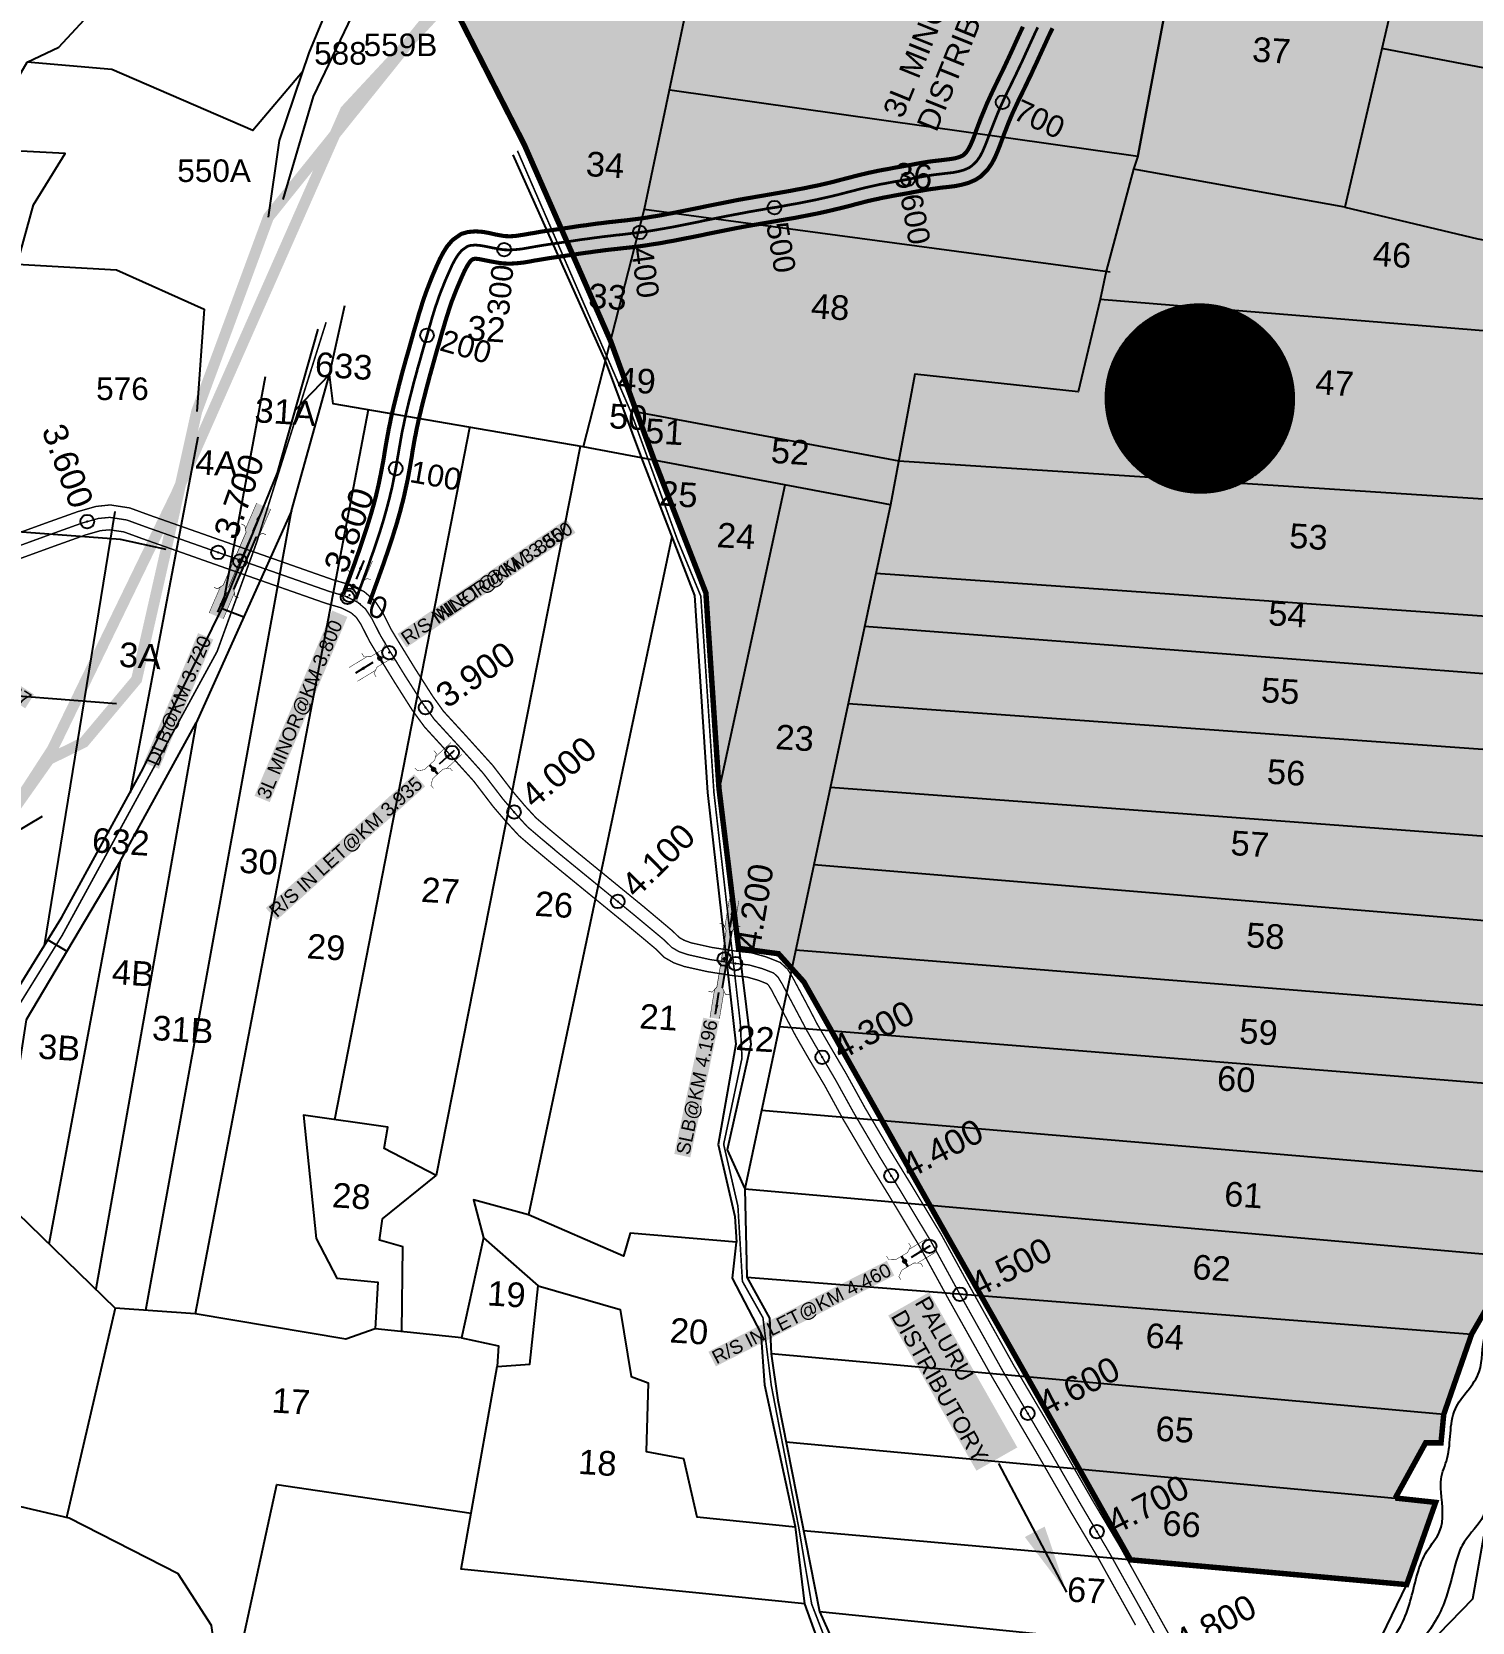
# Model space of a CAD drawing. Header units: inches. Extents: x 198958 to 218693, y 1596361 to 1611769.
# Drawn here: x 202319 to 203371, y 1603920 to 1605083 of the extents above; entities that cross this region are included whole.
import ezdxf
from ezdxf.enums import TextEntityAlignment as Align

# ---------------------------------------------------------------- set-up
doc = ezdxf.new("R2010")
doc.units = ezdxf.units.IN
doc.header["$LTSCALE"] = 15
doc.header["$MEASUREMENT"] = 0
doc.header["$PDMODE"] = 32
doc.header["$PDSIZE"] = 10
doc.linetypes.add('ACAD_ISO02W100', pattern=[15, 12, -3])
doc.linetypes.add('HIDDEN2', pattern=[0.1875, 0.125, -0.0625])
for name, color, linetype in [('CANAL1', 7, 'Continuous'), ('CHANAGE', 1, 'Continuous'), ('CSMark', 72, 'Continuous'), ('PLOT NO', 7, 'Continuous'), ('PLOTS', 7, 'Continuous'), ('PLOTS NO', 7, 'Continuous'), ('RE REMARKS', 7, 'Continuous'), ('ROADS', 1, 'Continuous'), ('STREAMS', 4, 'Continuous'), ('STRUCTURE', 5, 'Continuous'), ('text2', 7, 'Continuous'), ('VILLAGE BOUNDAY', 5, 'Continuous'), ('WUA-11', 3, 'Continuous')]:
    doc.layers.add(name, color=color, linetype=linetype)
doc.styles.get("Standard").update_dxf_attribs({"font": 'arial.ttf'})
doc.dimstyles.get("Standard").update_dxf_attribs({"dimtxt": 0.18, "dimasz": 0.18, "dimexe": 0.18, "dimexo": 0.0625, "dimgap": 0.09, "dimtad": 0, "dimtih": 1, "dimtoh": 1, "dimdec": 4, "dimzin": 0, "dimdsep": 46, "dimtxsty": 'Standard', "dimcen": 0.09, "dimadec": 0, "dimazin": 0, "dimtfac": 1, "dimtdec": 4, "dimtofl": 0, "dimtmove": 0, "dimatfit": 3, "dimfxl": 1, "dimtolj": 1, "dimtzin": 0, "dimarcsym": 0})

# ---------------------------------------------------------------- blocks, each defined once
blk = doc.blocks.new('OT')
at = {"layer": 'STRUCTURE', "color": 190}
for points, const_width in [([(769751.4, 1706595.8), (769729.4, 1706595.8)], 0.5), ([(769775.2, 1706601.8), (769775.2, 1706597.8), (769769.2, 1706593.8), (769761.8, 1706593.8), (769754.4, 1706593.8), (769748.4, 1706597.8), (769748.4, 1706601.8)], 0.5), ([(769761.8, 1706593.8), (769761.8, 1706581)], 2.5), ([(769751.4, 1706579), (769729.4, 1706579)], 0.5), ([(769748.4, 1706573), (769748.4, 1706577), (769754.4, 1706581), (769761.8, 1706581), (769761.8, 1706581), (769761.8, 1706581), (769769.2, 1706581), (769775.2, 1706577), (769775.2, 1706573)], 0.5)]:
    blk.add_lwpolyline(points, dxfattribs=dict(at, const_width=const_width))
at = {"layer": 'STRUCTURE', "color": 0}
blk.add_circle((769761.8, 1706587.4), 1.87, dxfattribs=at)
blk.add_leader([(769732.6, 1706587.4), (769753.8, 1706587.4)], dimstyle='Standard', override={"dimasz": 10, "dimgap": 0.09, "dimtad": 0}, dxfattribs=at)
blk = doc.blocks.new('DLB')
at = {"layer": 'STRUCTURE'}
h = blk.add_hatch(dxfattribs=at)
h.set_pattern_fill('DOTS', color=6, scale=20, angle=320.37224793, style=0)
h.paths.add_polyline_path([(769699.5, 1706950), (769699.5, 1706934), (769729.1, 1706934), (769732.1, 1706936), (769792.1, 1706936), (769795.1, 1706934), (769824.7, 1706934), (769824.7, 1706950), (769795.1, 1706950), (769792.1, 1706948), (769732.1, 1706948), (769729.1, 1706950)])
at = {"layer": 'STRUCTURE', "color": 6, "const_width": 0.628}
for points in [[(769726.1, 1706956), (769726.1, 1706952), (769732.1, 1706948), (769792.1, 1706948), (769798.1, 1706952), (769798.1, 1706956)], [(769732.1, 1706942), (769792.1, 1706942)], [(769726.1, 1706928), (769726.1, 1706932), (769732.1, 1706936), (769792.1, 1706936), (769798.1, 1706932), (769798.1, 1706928)]]:
    blk.add_lwpolyline(points, dxfattribs=at)
at = {"layer": 'STRUCTURE', "color": 6, "linetype": 'ACAD_ISO02W100', "ltscale": 0.5, "const_width": 0.5}
for points in [[(769699.5, 1706950), (769729.1, 1706950)], [(769795.1, 1706950), (769824.7, 1706950)], [(769699.5, 1706934), (769729.1, 1706934)], [(769795.1, 1706934), (769824.7, 1706934)]]:
    blk.add_lwpolyline(points, dxfattribs=at)
at = {"layer": 'STRUCTURE', "color": 6}
blk.add_lwpolyline([(769732.1, 1706936), (769792.1, 1706936)], dxfattribs=at)
blk.add_lwpolyline([(769732.1, 1706936), (769792.1, 1706936)], dxfattribs=at)
at = {"layer": 'STRUCTURE', "color": 0}
blk.add_circle((769762.1, 1706942), 1.8, dxfattribs=at)
for points in [[(769703.8, 1706942), (769726.7, 1706942)], [(769818.6, 1706942), (769795.7, 1706942)]]:
    blk.add_leader(points, dimstyle='Standard', override={"dimasz": 10, "dimgap": 0.09, "dimtad": 0}, dxfattribs=at)
blk = doc.blocks.new('SLB')
at = {"layer": 'STRUCTURE'}
h = blk.add_hatch(dxfattribs=at)
h.set_pattern_fill('DOTS', color=6, scale=20, angle=320.3722, style=0)
h.set_pattern_definition([(320.372247934, (-159.4327, -72.9564), (1.2786241598, 0.5641323054), [0, -1.25])])
h.paths.add_polyline_path([(769699.5, 1706871.1), (769699.5, 1706861.1), (769729.1, 1706861.1), (769732.1, 1706863.1), (769792.1, 1706863.1), (769795.1, 1706861.1), (769824.7, 1706861.1), (769824.7, 1706871.1), (769795.1, 1706871.1), (769792.1, 1706869.1), (769732.1, 1706869.1), (769729.1, 1706871.1)])
at = {"layer": 'STRUCTURE', "color": 6, "linetype": 'ACAD_ISO02W100', "ltscale": 0.5, "const_width": 0.5}
for points in [[(769699.5, 1706871.1), (769729.1, 1706871.1)], [(769795.1, 1706871.1), (769824.7, 1706871.1)], [(769699.5, 1706861.1), (769729.1, 1706861.1)], [(769795.1, 1706861.1), (769824.7, 1706861.1)]]:
    blk.add_lwpolyline(points, dxfattribs=at)
at = {"layer": 'STRUCTURE', "color": 6, "const_width": 0.628}
for points in [[(769726.1, 1706877.1), (769726.1, 1706873.1), (769732.1, 1706869.1), (769792.1, 1706869.1), (769798.1, 1706873.1), (769798.1, 1706877.1)], [(769726.1, 1706855.1), (769726.1, 1706859.1), (769732.1, 1706863.1), (769792.1, 1706863.1), (769798.1, 1706859.1), (769798.1, 1706855.1)]]:
    blk.add_lwpolyline(points, dxfattribs=at)
at = {"layer": 'STRUCTURE', "color": 6}
blk.add_lwpolyline([(769732.1, 1706863.1), (769792.1, 1706863.1)], dxfattribs=at)
blk.add_lwpolyline([(769732.1, 1706863.1), (769792.1, 1706863.1)], dxfattribs=at)
at = {"layer": 'STRUCTURE', "color": 0}
blk.add_circle((769762.1, 1706866.1), 1.24, dxfattribs=at)
for points in [[(769703.8, 1706866), (769726.7, 1706866)], [(769818.6, 1706865.8), (769795.7, 1706865.8)]]:
    blk.add_leader(points, dimstyle='Standard', override={"dimasz": 10, "dimgap": 0.09, "dimtad": 0}, dxfattribs=at)

msp = doc.modelspace()

# ---------------------------------------------------------------- hatches: boundary and pattern name
at = {"layer": 'PLOTS NO', "true_color": 0xc7c8ca}
h = msp.add_hatch(color=9, dxfattribs=at)
h.dxf.hatch_style = 1
h.paths.add_polyline_path([(203315.3, 1604011), (203344.8, 1604007.8), (203323.6, 1603947.7), (203121.8, 1603965.8), (203082.3, 1604035.9), (202980.9, 1604214.8), (202883.1, 1604388.3), (202864.6, 1604408.9), (202835.4, 1604412.8), (202821.1, 1604529.5), (202811.5, 1604672.7), (202773.8, 1604769.6), (202760.8, 1604805.1), (202741.8, 1604857), (202678.8, 1605000.4), (202622.8, 1605110.1), (202586.2, 1605165.3), (202635.9, 1605274.9), (202661.8, 1605313.8), (202725.8, 1605439.6), (202835.8, 1605669.1), (202882.3, 1605766.4), (202884.4, 1605770.6), (202950.8, 1605914.8), (202992.1, 1606005.6), (203028.9, 1606009.3), (203057.8, 1606057.8), (203124.1, 1606039.6), (203131.4, 1606028.1), (203192.4, 1606087.7), (203197.5, 1606190.5), (203254, 1606286.5), (203326.7, 1606182), (203331.4, 1606208.6), (203357.5, 1606246.5), (203457.2, 1606384.3), (203546.7, 1606517.5), (203644.7, 1606659.7), (203649.3, 1606666), (203692.5, 1606725.1), (203832.5, 1606733.9), (203952, 1606729.4), (204081, 1606699.8), (204203.2, 1606669.5), (204249.7, 1606658), (204291.1, 1606651.5), (204380.2, 1606637.7), (204489.6, 1606619.9), (204521.7, 1606614.7), (204532.6, 1606612.9), (204579.4, 1606605.3), (204543.8, 1606506.3), (204513.9, 1606415), (204478.1, 1606291.7), (204483, 1606290.9), (204449, 1606208.1), (204438.5, 1606206.4), (204417.8, 1606155.3), (204306.2, 1605998), (204251.4, 1605952.9), (204243.3, 1605950), (204205.6, 1605943.5), (204130.6, 1605786.4), (204070.2, 1605758.8), (203971.5, 1605706.5), (203934.9, 1605640.8), (203931.3, 1605621.2), (203915, 1605560.5), (203881, 1605475.5), (203842, 1605441.8), (203777.3, 1605450.2), (203732.6, 1605426.2), (203676.5, 1605366.9), (203508.3, 1605428), (203513.8, 1605414.3), (203494.7, 1605302.5), (203495.9, 1605220), (203504.7, 1605143), (203482.8, 1605036.4), (203451.1, 1604916.8), (203478.7, 1604854.4), (203484.4, 1604734.7), (203491.3, 1604700.2), (203489.4, 1604647.8), (203488.1, 1604605.4), (203487.7, 1604590.1), (203495.9, 1604568.8), (203494.2, 1604549.9), (203490.9, 1604514), (203485.7, 1604487), (203474.9, 1604427.9), (203458.9, 1604364.8), (203438.9, 1604309.7), (203417.7, 1604246.3), (203403.8, 1604187.4), (203371.1, 1604130.8), (203350.7, 1604072.1), (203348.7, 1604051.3), (203337.5, 1604051.4)])
at = {"layer": 'text2'}
h = msp.add_hatch(dxfattribs=at)
h.set_pattern_fill('ANSI31', color=5)
h.set_pattern_definition([(45, (12309.1832, -7863.67679), (-0.088388347648, 0.088388347648), [])])
edge = h.paths.add_edge_path()
edge.add_arc((203172.6, 1604814.9), 69.1, 0, 360)
h.paths.add_polyline_path([(203094, 1604783.9), (203251.3, 1604783.9), (203251.3, 1604846), (203094, 1604846)], flags=9)

# ---------------------------------------------------------------- linework, layer by layer
at = {"layer": 'CANAL1', "color": 200, "linetype": 'ByBlock', "ltscale": 40, "const_width": 3}
for points in [[(202546.5, 1604671.5), (202547.9, 1604675.3), (202549.3, 1604679.2), (202550.7, 1604683), (202552.1, 1604686.9), (202553.5, 1604690.7), (202555, 1604694.8), (202556.2, 1604698.4), (202557.6, 1604702.2), (202558.9, 1604706.1), (202560.2, 1604709.9), (202561.5, 1604713.7), (202562.8, 1604717.6), (202564, 1604721.4), (202565.2, 1604725.2), (202566.4, 1604729.1), (202567.5, 1604732.9), (202568.6, 1604736.7), (202569.9, 1604741.6), (202570.6, 1604744.4), (202571.5, 1604748.3), (202572.4, 1604752.2), (202573.2, 1604756.1), (202574, 1604760), (202575, 1604765.3), (202575.5, 1604767.8), (202576.2, 1604771.8), (202576.8, 1604775.9), (202577.5, 1604779.9), (202578.2, 1604784), (202579.3, 1604789.9), (202579.7, 1604792.3), (202580.6, 1604796.4), (202581.4, 1604800.5), (202582.3, 1604804.6), (202583.3, 1604808.7), (202584.3, 1604812.8), (202584.8, 1604814.9), (202586.3, 1604820.8), (202587.3, 1604824.9), (202588.4, 1604828.9), (202589.4, 1604832.9), (202590.5, 1604836.9), (202591.2, 1604839.3), (202592.7, 1604844.8), (202593.9, 1604848.8), (202595, 1604852.7), (202596.1, 1604856.7), (202597.2, 1604860.6), (202598, 1604863.5), (202599.5, 1604868.6), (202600.7, 1604872.6), (202601.8, 1604876.6), (202603.1, 1604880.6), (202604.3, 1604884.6), (202605.4, 1604887.9), (202607, 1604892.5), (202608.5, 1604896.4), (202610, 1604900.3), (202611.6, 1604904.3), (202613.3, 1604908.3), (202614.9, 1604912), (202617.1, 1604916.8), (202619.5, 1604921.4), (202622.4, 1604926), (202626.3, 1604930.6), (202632.7, 1604935.1), (202637.5, 1604936.5), (202643.2, 1604937), (202648.6, 1604936.6), (202653.5, 1604935.7), (202657.8, 1604934.7), (202663.4, 1604933.7), (202665.1, 1604933.5), (202668.5, 1604933.4), (202671.9, 1604933.6), (202675.4, 1604934.1), (202679.2, 1604934.7), (202683.1, 1604935.4), (202685.2, 1604935.7), (202691.3, 1604936.8), (202695.4, 1604937.4), (202699.6, 1604938), (202703.7, 1604938.6), (202707.7, 1604939.2), (202710.2, 1604939.5), (202715.8, 1604940.4), (202719.9, 1604941), (202724, 1604941.5), (202728.1, 1604942.1), (202732.2, 1604942.7), (202735.1, 1604943), (202740.5, 1604943.7), (202744.6, 1604944.1), (202748.7, 1604944.6), (202752.8, 1604945), (202756.8, 1604945.5), (202759.9, 1604945.9), (202764.7, 1604946.5), (202768.6, 1604947.1), (202772.6, 1604947.8), (202776.5, 1604948.4), (202780.5, 1604949.1), (202784, 1604949.8), (202788.5, 1604950.6), (202792.4, 1604951.4), (202796.4, 1604952.2), (202800.4, 1604953), (202804.4, 1604953.8), (202808.3, 1604954.6), (202812.5, 1604955.5), (202816.5, 1604956.3), (202820.5, 1604957.1), (202824.6, 1604957.9), (202828.7, 1604958.7), (202833, 1604959.6), (202836.8, 1604960.3), (202840.9, 1604961), (202845, 1604961.7), (202849, 1604962.4), (202853.1, 1604963.1), (202857.8, 1604963.9), (202861.2, 1604964.5), (202865.2, 1604965.2), (202869.2, 1604965.9), (202873.2, 1604966.6), (202877.2, 1604967.4), (202882.2, 1604968.3), (202885.1, 1604968.9), (202889, 1604969.7), (202893, 1604970.5), (202896.9, 1604971.4), (202900.8, 1604972.3), (202906.1, 1604973.6), (202908.6, 1604974.3), (202912.5, 1604975.3), (202916.5, 1604976.3), (202920.5, 1604977.4), (202924.6, 1604978.4), (202930.5, 1604979.8), (202932.9, 1604980.3), (202937, 1604981.2), (202941.2, 1604982), (202945.3, 1604982.7), (202949.3, 1604983.5), (202953.4, 1604984.2), (202955.5, 1604984.6), (202961.3, 1604985.6), (202965.3, 1604986.4), (202969.4, 1604987.1), (202973.6, 1604987.8), (202977.9, 1604988.4), (202980.8, 1604988.7), (202986.6, 1604989.4), (202990.5, 1604989.9), (202994, 1604990.5), (202996.8, 1604991.4), (202999, 1604992.3), (202999.7, 1604992.8), (203001.9, 1604995), (203003.3, 1604997.1), (203004.8, 1604999.9), (203006.3, 1605003.3), (203007.8, 1605007.1), (203008.6, 1605009.6), (203010.7, 1605015.1), (203012.2, 1605019.1), (203013.8, 1605023), (203015.4, 1605026.8), (203017, 1605030.7), (203018.2, 1605033.3), (203020.5, 1605038.3), (203022.3, 1605042.1), (203024.1, 1605045.8), (203025.9, 1605049.6), (203027.7, 1605053.2), (203029.1, 1605056.1), (203031.2, 1605060.6), (203032.9, 1605064.2), (203034.6, 1605067.9), (203036.3, 1605071.6), (203038, 1605075.4), (203039.5, 1605078.7), (203041.4, 1605082.8), (203043.2, 1605086.6)], [(202565.3, 1604664.6), (202566.7, 1604668.5), (202568.1, 1604672.3), (202569.5, 1604676.2), (202570.9, 1604680), (202572.3, 1604683.9), (202573.8, 1604688.1), (202575.1, 1604691.7), (202576.5, 1604695.6), (202577.8, 1604699.5), (202579.2, 1604703.5), (202580.5, 1604707.4), (202581.8, 1604711.4), (202583.1, 1604715.4), (202584.3, 1604719.4), (202585.6, 1604723.4), (202586.7, 1604727.4), (202587.9, 1604731.5), (202589.2, 1604736.6), (202590, 1604739.6), (202591, 1604743.7), (202591.9, 1604747.9), (202592.8, 1604752), (202593.7, 1604756.1), (202594.7, 1604761.7), (202595.2, 1604764.4), (202595.9, 1604768.5), (202596.6, 1604772.6), (202597.2, 1604776.6), (202597.9, 1604780.6), (202598.9, 1604786.3), (202599.4, 1604788.4), (202600.1, 1604792.4), (202601, 1604796.3), (202601.8, 1604800.2), (202602.8, 1604804.1), (202603.7, 1604808), (202604.2, 1604810.1), (202605.7, 1604815.9), (202606.7, 1604819.8), (202607.7, 1604823.7), (202608.8, 1604827.7), (202609.8, 1604831.6), (202610.5, 1604834), (202612, 1604839.4), (202613.1, 1604843.3), (202614.2, 1604847.3), (202615.3, 1604851.2), (202616.5, 1604855.1), (202617.3, 1604858), (202618.7, 1604863.1), (202619.9, 1604867), (202621, 1604870.9), (202622.2, 1604874.7), (202623.4, 1604878.5), (202624.3, 1604881.4), (202625.8, 1604885.8), (202627.2, 1604889.3), (202628.6, 1604892.9), (202630.1, 1604896.6), (202631.7, 1604900.3), (202633.2, 1604903.8), (202635.1, 1604908), (202636.9, 1604911.4), (202638.6, 1604914.1), (202639.9, 1604915.7), (202641.5, 1604916.8), (202643.2, 1604917), (202645.9, 1604916.7), (202649.5, 1604916), (202653.9, 1604915.1), (202660.6, 1604913.9), (202663.9, 1604913.5), (202668.8, 1604913.4), (202673.6, 1604913.7), (202678.2, 1604914.2), (202682.5, 1604914.9), (202686.6, 1604915.7), (202688.6, 1604916), (202694.5, 1604917), (202698.4, 1604917.6), (202702.5, 1604918.2), (202706.5, 1604918.8), (202710.6, 1604919.4), (202713, 1604919.7), (202718.7, 1604920.6), (202722.8, 1604921.2), (202726.8, 1604921.7), (202730.8, 1604922.3), (202734.8, 1604922.8), (202737.6, 1604923.2), (202742.8, 1604923.8), (202746.8, 1604924.2), (202750.9, 1604924.7), (202755, 1604925.1), (202759.2, 1604925.6), (202762.5, 1604926), (202767.5, 1604926.7), (202771.7, 1604927.4), (202775.8, 1604928), (202780, 1604928.7), (202784.1, 1604929.5), (202787.7, 1604930.1), (202792.3, 1604931), (202796.3, 1604931.8), (202800.4, 1604932.6), (202804.4, 1604933.4), (202808.5, 1604934.2), (202812.4, 1604935.1), (202816.5, 1604935.9), (202820.5, 1604936.7), (202824.5, 1604937.5), (202828.5, 1604938.3), (202832.5, 1604939.1), (202836.7, 1604939.9), (202840.4, 1604940.6), (202844.4, 1604941.3), (202848.4, 1604942), (202852.4, 1604942.7), (202856.5, 1604943.4), (202861.2, 1604944.2), (202864.6, 1604944.8), (202868.6, 1604945.5), (202872.7, 1604946.2), (202876.8, 1604946.9), (202880.9, 1604947.7), (202886, 1604948.7), (202889.1, 1604949.3), (202893.2, 1604950.1), (202897.3, 1604951), (202901.3, 1604951.9), (202905.4, 1604952.9), (202910.9, 1604954.2), (202913.6, 1604954.9), (202917.6, 1604955.9), (202921.5, 1604957), (202925.5, 1604958), (202929.3, 1604959), (202935, 1604960.3), (202937, 1604960.7), (202941, 1604961.6), (202944.9, 1604962.3), (202948.9, 1604963.1), (202952.9, 1604963.8), (202956.9, 1604964.5), (202959.1, 1604964.9), (202964.9, 1604966), (202968.8, 1604966.7), (202972.7, 1604967.4), (202976.6, 1604968), (202980.6, 1604968.5), (202983.1, 1604968.9), (202989, 1604969.5), (202993.7, 1604970.1), (202998.6, 1604971.1), (203003.6, 1604972.5), (203008.6, 1604974.7), (203012.3, 1604977.1), (203017.3, 1604982.1), (203020.5, 1604986.7), (203022.9, 1604991.3), (203024.8, 1604995.8), (203026.5, 1605000.1), (203027.4, 1605002.6), (203029.4, 1605008), (203030.9, 1605011.8), (203032.3, 1605015.5), (203033.8, 1605019.1), (203035.3, 1605022.7), (203036.4, 1605025.1), (203038.6, 1605029.8), (203040.3, 1605033.5), (203042.1, 1605037.1), (203043.9, 1605040.8), (203045.7, 1605044.5), (203047.1, 1605047.5), (203049.3, 1605052), (203051, 1605055.8), (203052.8, 1605059.6), (203054.5, 1605063.3), (203056.2, 1605067), (203057.7, 1605070.3), (203059.6, 1605074.4), (203061.3, 1605078.2), (203063, 1605081.8), (203064.8, 1605085.5)]]:
    msp.add_lwpolyline(points, dxfattribs=at)
at = {"layer": 'CANAL1', "color": 1, "linetype": 'HIDDEN2', "ltscale": 15, "const_width": 2}
msp.add_lwpolyline([(202555.9, 1604668.1), (202557.3, 1604671.9), (202558.7, 1604675.8), (202560.1, 1604679.6), (202561.5, 1604683.5), (202562.9, 1604687.3), (202564.4, 1604691.4), (202565.7, 1604695), (202567, 1604698.9), (202568.4, 1604702.8), (202569.7, 1604706.7), (202571, 1604710.6), (202572.3, 1604714.5), (202573.6, 1604718.4), (202574.8, 1604722.3), (202576, 1604726.2), (202577.1, 1604730.2), (202578.2, 1604734.1), (202579.5, 1604739.1), (202580.3, 1604742), (202581.2, 1604746), (202582.2, 1604750), (202583, 1604754), (202583.8, 1604758.1), (202584.9, 1604763.5), (202585.3, 1604766.1), (202586, 1604770.2), (202586.7, 1604774.2), (202587.4, 1604778.3), (202588.1, 1604782.3), (202589.1, 1604788.1), (202589.5, 1604790.4), (202590.4, 1604794.4), (202591.2, 1604798.4), (202592.1, 1604802.4), (202593, 1604806.4), (202594, 1604810.4), (202594.5, 1604812.5), (202596, 1604818.4), (202597, 1604822.3), (202598, 1604826.3), (202599.1, 1604830.3), (202600.2, 1604834.2), (202600.8, 1604836.7), (202602.4, 1604842.1), (202603.5, 1604846.1), (202604.6, 1604850), (202605.7, 1604853.9), (202606.9, 1604857.9), (202607.7, 1604860.7), (202609.1, 1604865.8), (202610.3, 1604869.8), (202611.4, 1604873.8), (202612.6, 1604877.7), (202613.8, 1604881.6), (202614.9, 1604884.7), (202616.4, 1604889.1), (202617.8, 1604892.9), (202619.3, 1604896.6), (202620.8, 1604900.4), (202622.5, 1604904.3), (202624.1, 1604907.9), (202626.1, 1604912.4), (202628.2, 1604916.4), (202630.5, 1604920), (202633.1, 1604923.1), (202637.2, 1604926), (202639.4, 1604926.7), (202643.2, 1604927), (202647.2, 1604926.6), (202651.5, 1604925.8), (202655.8, 1604924.9), (202662, 1604923.8), (202664.5, 1604923.5), (202668.7, 1604923.4), (202672.8, 1604923.7), (202676.8, 1604924.1), (202680.8, 1604924.8), (202684.8, 1604925.5), (202686.9, 1604925.9), (202692.9, 1604926.9), (202696.9, 1604927.5), (202701, 1604928.1), (202705.1, 1604928.7), (202709.1, 1604929.3), (202711.6, 1604929.6), (202717.3, 1604930.5), (202721.3, 1604931.1), (202725.4, 1604931.6), (202729.5, 1604932.2), (202733.5, 1604932.7), (202736.4, 1604933.1), (202741.7, 1604933.7), (202745.7, 1604934.2), (202749.8, 1604934.6), (202753.9, 1604935.1), (202758, 1604935.6), (202761.2, 1604936), (202766.1, 1604936.6), (202770.2, 1604937.2), (202774.2, 1604937.9), (202778.3, 1604938.6), (202782.3, 1604939.3), (202785.8, 1604939.9), (202790.4, 1604940.8), (202794.4, 1604941.6), (202798.4, 1604942.4), (202802.4, 1604943.2), (202806.4, 1604944), (202810.4, 1604944.9), (202814.5, 1604945.7), (202818.5, 1604946.5), (202822.5, 1604947.3), (202826.5, 1604948.1), (202830.6, 1604948.9), (202834.9, 1604949.7), (202838.6, 1604950.4), (202842.7, 1604951.2), (202846.7, 1604951.9), (202850.7, 1604952.6), (202854.8, 1604953.3), (202859.5, 1604954.1), (202862.9, 1604954.6), (202866.9, 1604955.3), (202871, 1604956.1), (202875, 1604956.8), (202879, 1604957.5), (202884.1, 1604958.5), (202887.1, 1604959.1), (202891.1, 1604959.9), (202895.1, 1604960.8), (202899.1, 1604961.7), (202903.1, 1604962.6), (202908.5, 1604963.9), (202911.1, 1604964.6), (202915, 1604965.6), (202919, 1604966.6), (202923, 1604967.7), (202927, 1604968.7), (202932.7, 1604970), (202935, 1604970.5), (202939, 1604971.4), (202943, 1604972.1), (202947.1, 1604972.9), (202951.1, 1604973.6), (202955.1, 1604974.3), (202957.3, 1604974.7), (202963.1, 1604975.8), (202967.1, 1604976.5), (202971.1, 1604977.2), (202975.1, 1604977.9), (202979.3, 1604978.5), (202981.9, 1604978.8), (202987.8, 1604979.5), (202992.1, 1604980), (202996.3, 1604980.8), (203000.2, 1604981.9), (203003.8, 1604983.5), (203006, 1604985), (203009.6, 1604988.6), (203011.9, 1604991.9), (203013.8, 1604995.6), (203015.5, 1604999.6), (203017.1, 1605003.6), (203018, 1605006.1), (203020.1, 1605011.6), (203021.6, 1605015.4), (203023.1, 1605019.2), (203024.6, 1605023), (203026.2, 1605026.7), (203027.3, 1605029.2), (203029.5, 1605034.1), (203031.3, 1605037.8), (203033.1, 1605041.5), (203034.9, 1605045.2), (203036.7, 1605048.9), (203038.1, 1605051.8), (203040.2, 1605056.3), (203042, 1605060), (203043.7, 1605063.7), (203045.4, 1605067.5), (203047.1, 1605071.2), (203048.6, 1605074.5), (203050.5, 1605078.6), (203052.2, 1605082.4), (203054, 1605086.1)], dxfattribs=at)
at = {"layer": 'CANAL1', "color": 200, "const_width": 1}
for points in [[(202289.1, 1604709.2), (202332.9, 1604725.1), (202352.5, 1604732.1), (202365.8, 1604735.9), (202376.2, 1604737), (202390.5, 1604734.8), (202405.8, 1604729.2), (202485.6, 1604701.1), (202539, 1604682.3), (202551.5, 1604678.6), (202561.9, 1604673.5), (202569.5, 1604667), (202575.2, 1604658.5), (202581.4, 1604646.2), (202584.9, 1604640.3), (202599.2, 1604617), (202611.9, 1604597.1), (202619.8, 1604586.1), (202637.2, 1604567.1), (202655.8, 1604546.5), (202670.2, 1604527.7), (202679.4, 1604516.9), (202687.4, 1604508.2), (202696.5, 1604500.4), (202706.7, 1604491.9)], [(202289.1, 1604709.2), (202332.9, 1604725.1), (202352.5, 1604732.1), (202365.8, 1604735.9), (202376.2, 1604737), (202390.5, 1604734.8), (202405.8, 1604729.2), (202485.6, 1604701.1), (202539, 1604682.3), (202551.5, 1604678.6), (202561.9, 1604673.5), (202569.5, 1604667), (202575.2, 1604658.5), (202581.4, 1604646.2), (202584.9, 1604640.3), (202599.2, 1604617), (202611.9, 1604597.1), (202619.8, 1604586.1), (202637.2, 1604567.1), (202655.8, 1604546.5), (202670.2, 1604527.7), (202679.4, 1604516.9), (202687.4, 1604508.2), (202696.5, 1604500.4), (202709.7, 1604489.4), (202765.8, 1604443.5), (202787.2, 1604425.5), (202792.1, 1604420.7), (202795.7, 1604418.7), (202800.6, 1604416.9), (202815.9, 1604413.5), (202834.1, 1604410.7), (202844.8, 1604409.6), (202855.5, 1604406.6), (202865.9, 1604402.5), (202871.3, 1604397.5), (202875, 1604391.4), (202885.1, 1604372.4), (202893, 1604357.2), (202902, 1604341.7), (202914.1, 1604321.1), (202927.7, 1604296.4), (202946.1, 1604265.2), (202961.5, 1604240.1), (202983.6, 1604203.4), (203004.1, 1604166), (203036.3, 1604108.3), (203070.1, 1604051), (203093.7, 1604009.9), (203113.9, 1603975.9), (203141.2, 1603926.9), (203174.2, 1603867.6)], [(202295.5, 1604692.4), (202339, 1604708.2), (202358, 1604715), (202369.1, 1604718.2), (202375.7, 1604718.8), (202386.1, 1604717.3), (202399.8, 1604712.3), (202479.6, 1604684.1), (202533.4, 1604665.2), (202544.9, 1604661.8), (202552, 1604658.3), (202556, 1604654.9), (202559.6, 1604649.4), (202565.6, 1604637.5), (202569.5, 1604631), (202584, 1604607.4), (202597, 1604586.9), (202605.9, 1604574.7), (202623.9, 1604555), (202641.9, 1604535), (202656.2, 1604516.3), (202665.9, 1604505), (202674.9, 1604495.2), (202684.9, 1604486.6), (202694.7, 1604478.4)], [(202295.5, 1604692.4), (202339, 1604708.2), (202358, 1604715), (202369.1, 1604718.2), (202375.7, 1604718.8), (202386.1, 1604717.3), (202399.8, 1604712.3), (202479.6, 1604684.1), (202533.4, 1604665.2), (202544.9, 1604661.8), (202552, 1604658.3), (202556, 1604654.9), (202559.6, 1604649.4), (202565.6, 1604637.5), (202569.5, 1604631), (202584, 1604607.4), (202597, 1604586.9), (202605.9, 1604574.7), (202623.9, 1604555), (202641.9, 1604535), (202656.2, 1604516.3), (202665.9, 1604505), (202674.9, 1604495.2), (202684.9, 1604486.6), (202698.2, 1604475.5), (202754.3, 1604429.6), (202775.1, 1604412.2), (202781.1, 1604406.2), (202788.2, 1604402.2), (202795.6, 1604399.6), (202812.6, 1604395.8), (202831.9, 1604392.8), (202841.4, 1604391.9), (202849.8, 1604389.5), (202856.1, 1604387), (202857.2, 1604386), (202859.4, 1604382.5), (202869.1, 1604364), (202877.3, 1604348.5), (202886.4, 1604332.7), (202898.5, 1604312.2), (202912, 1604287.5), (202930.7, 1604255.9), (202946.1, 1604230.8), (202968, 1604194.4), (202988.3, 1604157.3), (203020.7, 1604099.4), (203054.5, 1604041.9), (203078.2, 1604000.8), (203098.3, 1603966.9), (203125.5, 1603918.1)]]:
    msp.add_lwpolyline(points, dxfattribs=at)
at = {"layer": 'CANAL1', "color": 1, "linetype": 'HIDDEN2', "ltscale": 4, "const_width": 1}
for points in [[(202292.3, 1604700.8), (202336, 1604716.7), (202355.2, 1604723.6), (202367.5, 1604727.1), (202375.9, 1604727.9), (202388.3, 1604726), (202402.8, 1604720.7), (202482.6, 1604692.6), (202536.2, 1604673.8), (202548.2, 1604670.2), (202557, 1604665.9), (202562.7, 1604661), (202567.4, 1604654), (202573.5, 1604641.9), (202577.2, 1604635.6), (202591.6, 1604612.2), (202604.5, 1604592), (202612.9, 1604580.4), (202630.6, 1604561.1), (202648.8, 1604540.8), (202663.2, 1604522), (202672.6, 1604511), (202681.1, 1604501.7), (202690.7, 1604493.5), (202700.7, 1604485.2)], [(202292.3, 1604700.8), (202336, 1604716.7), (202355.2, 1604723.6), (202367.5, 1604727.1), (202375.9, 1604727.9), (202388.3, 1604726), (202402.8, 1604720.7), (202482.6, 1604692.6), (202536.2, 1604673.8), (202548.2, 1604670.2), (202557, 1604665.9), (202562.7, 1604661), (202567.4, 1604654), (202573.5, 1604641.9), (202577.2, 1604635.6), (202591.6, 1604612.2), (202604.5, 1604592), (202612.9, 1604580.4), (202630.6, 1604561.1), (202648.8, 1604540.8), (202663.2, 1604522), (202672.6, 1604511), (202681.1, 1604501.7), (202690.7, 1604493.5), (202703.9, 1604482.4), (202760, 1604436.5), (202781.1, 1604418.9), (202786.6, 1604413.5), (202791.9, 1604410.4), (202798.1, 1604408.3), (202814.2, 1604404.7), (202833, 1604401.8), (202843.1, 1604400.7), (202852.7, 1604398), (202861, 1604394.8), (202864.3, 1604391.7), (202867.2, 1604386.9), (202877.1, 1604368.2), (202885.2, 1604352.9), (202894.2, 1604337.2), (202906.3, 1604316.6), (202919.9, 1604292), (202938.4, 1604260.6), (202953.8, 1604235.4), (202975.8, 1604198.9), (202996.2, 1604161.6), (203028.5, 1604103.8), (203062.3, 1604046.4), (203086, 1604005.4), (203106.1, 1603971.4), (203133.4, 1603922.5), (203166.4, 1603863.1)]]:
    msp.add_lwpolyline(points, dxfattribs=at)
at = {"layer": 'CHANAGE'}
for p in [(203028.3, 1605031.4), (202959.3, 1604975.1), (202861.6, 1604954.4), (202763.2, 1604936.2), (202664.1, 1604923.6), (202607.7, 1604860.9), (202584.9, 1604763.6)]:
    msp.add_point(p, dxfattribs=at)
at = {"layer": 'PLOTS'}
for points in [[(202278.6, 1604997.3), (202315.4, 1605060.6), (202338.6, 1605071.7), (202366.7, 1605101.9), (202376, 1605119), (202389.5, 1605172.6), (202389.7, 1605197.4), (202367, 1605224.1), (202269.3, 1605230.4), (202256.1, 1605164.6), (202094, 1605164.1), (202087.3, 1605021.8)], [(202819.3, 1605205), (202766.4, 1604953.1), (202721.8, 1604779.4), (202539.2, 1604810.9), (202536.4, 1604832.3), (202547.7, 1604882.9)], [(202583.6, 1605159.5), (202524.6, 1605035.5), (202502.3, 1604960.4)], [(203325.3, 1605155.2), (203278.4, 1604954.7), (203124.1, 1604982.5)], [(202491.8, 1604947.3), (202499.8, 1605003.3), (202521.6, 1605067.6), (202551.3, 1605139.5)], [(203156, 1605145.2), (203127.1, 1604992), (203156, 1605145.2)], [(203546.6, 1605024.7), (203305.5, 1605070.6)], [(202516.8, 1605053.6), (202480.5, 1605010.7), (202377.5, 1605055.4), (202315.4, 1605060.6)], [(203278.4, 1604954.7), (203375.7, 1604931.6), (203467.9, 1604915), (203531.8, 1604908.1), (203539.5, 1604954.8), (203546.6, 1605024.7), (203559.7, 1605058.5)], [(202785.2, 1605040.4), (203127.1, 1604992)], [(202255.9, 1604721.3), (202308.3, 1604913), (202320.2, 1604956.5), (202343.3, 1604993.8), (202278.6, 1604997.3), (202162.7, 1605007.3), (202087.3, 1605021.8), (202059.2, 1605027.2)], [(202741.8, 1604857), (202678.8, 1605000.4)], [(202670.5, 1604992.9), (202738, 1604842.4)], [(203127.1, 1604992), (203124.1, 1604982.5), (203104, 1604907.8), (203099.7, 1604887.3), (203083.6, 1604819.8), (202964.3, 1604832.6), (202946.4, 1604737), (202721.8, 1604779.4)], [(202766.4, 1604953.1), (203106.9, 1604907.4)], [(202308.3, 1604913), (202380.9, 1604908.9), (202444.9, 1604880.1), (202439.4, 1604805.3)], [(202952.4, 1604769.2), (203484.4, 1604734.7), (203501.9, 1604854.4), (203099.7, 1604887.3)], [(202235.5, 1604265.4), (202340.8, 1604435.7), (202400.3, 1604544.2), (202459.1, 1604663.5), (202498.5, 1604760.4), (202528.2, 1604865.4)], [(202741.8, 1604857), (202773.8, 1604769.6)], [(202738, 1604842.4), (202764.4, 1604771.3)], [(202402.2, 1604148.3), (202508.6, 1604732.6), (202536.4, 1604832.3)], [(202489.4, 1604830.6), (202458, 1604661.3)], [(202511.6, 1604806.6), (202536.4, 1604832.3)], [(202564.6, 1604806.5), (202438.3, 1604145.7)], [(202760.8, 1604805.1), (202952.4, 1604769.2)], [(202540.3, 1604287.7), (202639, 1604793.6)], [(202440.3, 1604786.6), (202390.7, 1604526.6)], [(202719.7, 1604779.7), (202614.3, 1604246.8), (202576.4, 1604266.5), (202579.1, 1604282.2), (202517.5, 1604290.9), (202526.6, 1604200.8), (202541.9, 1604171.8), (202571.8, 1604168.7), (202569.9, 1604134.8)], [(202764.4, 1604771.3), (202803.3, 1604670.7), (202812.8, 1604526.8), (202833.4, 1604342.8), (202820.4, 1604269.4), (202832.6, 1604216.8), (202833.8, 1604198.1)], [(202821.1, 1604529.3), (202811.5, 1604672.7), (202773.8, 1604769.6)], [(202869.3, 1604751.5), (202821.1, 1604529.4), (202844.4, 1604342.5), (202827, 1604265.5), (202840, 1604237.1)], [(202417, 1604704.3), (202383.6, 1604711.8), (202128.3, 1604730.8), (202113.5, 1604617.4)], [(202379.7, 1604732.3), (202327.9, 1604414.8)], [(202508.6, 1604732.6), (202439, 1604577.7), (202365.8, 1604163.6)], [(202946.4, 1604737), (202840, 1604237.1), (202841.4, 1604172.5), (202858.1, 1604142.4), (202859.1, 1604116.4), (202864, 1604082.5), (202894.6, 1603928), (202918.7, 1603874.2)], [(202786.6, 1604713.7), (202681.9, 1604217.9)], [(203489.4, 1604647.8), (202935.7, 1604686.9)], [(202458, 1604661.3), (202473.8, 1604655.1)], [(202927.5, 1604648.3), (203488.1, 1604605.4)], [(201927.1, 1604629.9), (202113.5, 1604617.4), (202155.9, 1604609.4), (202380.9, 1604591.9)], [(203494.2, 1604549.9), (202915.4, 1604591.5)], [(202331.5, 1604196.9), (202383.7, 1604476.7), (202439, 1604577.7)], [(202902.5, 1604530.6), (203485.7, 1604487), (203490.9, 1604514)], [(203330.6, 1603894.6), (203371.9, 1603937.4), (203380.1, 1603982.8), (203403.5, 1604029.4), (203410.9, 1604073.7), (203418.8, 1604092.4), (203412.8, 1604113.1), (203415.3, 1604124.6), (203445.7, 1604171.2), (203447.2, 1604170.7), (203460.9, 1604219.5), (203512.6, 1604256.4), (203437.2, 1604270), (203453.6, 1604313.9), (203479.3, 1604406.1), (203489.5, 1604448.4), (203494.9, 1604501.1)], [(203485.7, 1604487), (203474.9, 1604427.9), (203458.9, 1604364.8), (203438.9, 1604309.7), (203417.7, 1604246.3), (203403.8, 1604187.4), (203371.1, 1604130.8), (203350.7, 1604072.1), (203348.7, 1604051.3), (203337.5, 1604051.4), (203315.3, 1604011), (203344.8, 1604007.8), (203323.6, 1603947.7), (203294.3, 1603887.4)], [(202383.7, 1604476.7), (202314.9, 1604360.6), (202293.8, 1604226.4)], [(202890.4, 1604474.1), (203474.2, 1604425.3)], [(202330.5, 1604419.1), (202344.6, 1604410.7)], [(203458.9, 1604364.8), (202877.1, 1604411.5)], [(202865.2, 1604355.6), (203438.9, 1604309.7)], [(202128.1, 1604338.3), (202235.5, 1604265.4), (202249.3, 1604256.7), (202293.8, 1604226.4), (202299.2, 1604228.3), (202379.9, 1604149.9)], [(203417.7, 1604246.3), (202852.2, 1604294.4)], [(202589.4, 1604132.7), (202590, 1604194.6), (202572.9, 1604199.5), (202575.3, 1604215.2), (202614.3, 1604246.8)], [(202911.1, 1603857.9), (202883.9, 1603933.7), (202877, 1603989.9), (202854.5, 1604093.5), (202851.9, 1604131.4), (202831, 1604171.8), (202833.8, 1604198.1), (202756.2, 1604204.6), (202751.3, 1604187.8), (202681.9, 1604217.9), (202641.6, 1604229.1), (202649, 1604201.3), (202688.9, 1604166.1), (202748.9, 1604148.8), (202756.8, 1604099.8), (202769.3, 1604095.2), (202767.8, 1604045), (202795.2, 1604039.9), (202804.8, 1603997.3), (202877, 1603989.9)], [(202840, 1604237.1), (203403.8, 1604187.4)], [(202649, 1604201.3), (202633, 1604128.1), (202659.9, 1604122.2), (202659.1, 1604107.1)], [(202841.4, 1604172.5), (203371.1, 1604130.8)], [(202883.9, 1603933.7), (202632.6, 1603959), (202659.1, 1604107.1), (202682.8, 1604108.8), (202688.9, 1604166.1)], [(202633, 1604128.1), (202569.9, 1604134.8), (202548.4, 1604127.2), (202438.3, 1604145.7), (202379.9, 1604149.9), (202344.2, 1603996.8)], [(203350.7, 1604072.1), (202859.1, 1604116.4)], [(202870, 1604052), (203315.3, 1604011)], [(202504.5, 1603872.6), (202454.7, 1603887.1), (202450.2, 1603917.8), (202425.9, 1603955.6), (202346.3, 1603996.3), (202206.8, 1604028.8), (202115.9, 1604039.3)], [(202467.9, 1603883.2), (202498, 1604020.8), (202639.9, 1603999.9)], [(203323.6, 1603947.7), (202882.9, 1603986.9)], [(202894.6, 1603928), (203294.3, 1603887.4)]]:
    msp.add_lwpolyline(points, dxfattribs=at)
at = {"layer": 'ROADS', "const_width": 1.19}
for points in [[(202673.8, 1604995.9), (202756.7, 1604805), (202790.6, 1604711.8), (202807.8, 1604670.3), (202817.4, 1604526.5), (202836.6, 1604358.8), (202837.9, 1604332.7), (202824.5, 1604269.6), (202834.9, 1604224.4), (202838.2, 1604169.4), (202853.2, 1604142.8), (202859.3, 1604093.3), (202879.3, 1603989.8), (202888.8, 1603933.5), (202914.5, 1603867), (202918.5, 1603852.4), (202914.3, 1603745.6), (202876.2, 1603621.6), (202861.8, 1603413.2)], [(202115.6, 1604066.4), (202252.8, 1604279.7), (202341.2, 1604422.5), (202454.3, 1604629.8), (202483.2, 1604709.6), (202534, 1604870.6)]]:
    msp.add_lwpolyline(points, dxfattribs=at)
at = {"layer": 'STREAMS'}
for points in [[(203067.8, 1603336.8), (203087.6, 1603355.1), (203124.8, 1603383.7), (203141.1, 1603404.3), (203144, 1603410.8), (203164.9, 1603439.9), (203169.4, 1603449.7), (203174.7, 1603475.6), (203181.5, 1603512.3), (203197.2, 1603553.9), (203201.3, 1603575.1), (203205.7, 1603596.6), (203221.3, 1603630.5), (203223.9, 1603646.6), (203221.4, 1603673.5), (203227.6, 1603715.3), (203230.2, 1603748.7), (203237.1, 1603767), (203264, 1603806.6), (203272, 1603829.3), (203287.4, 1603848.6), (203297.7, 1603881.2), (203304.4, 1603894.4), (203320.8, 1603920.6), (203326.9, 1603937.7), (203338.6, 1603972.4), (203347.7, 1603986.5), (203348.8, 1604015.2), (203348.8, 1604024.9), (203353.2, 1604039.9), (203359.2, 1604076.1), (203376.6, 1604103.3), (203380.9, 1604129.6), (203406.2, 1604164.5), (203411.9, 1604190.7), (203429.8, 1604217.2), (203439.3, 1604232.2), (203449.5, 1604261), (203462, 1604284.2), (203467.8, 1604312.5), (203488.5, 1604334.5), (203495.7, 1604352), (203499.6, 1604361.5), (203511.1, 1604368.8), (203521, 1604374.4), (203530, 1604381), (203536.3, 1604390.6), (203536.3, 1604403), (203532.5, 1604413.7), (203541.4, 1604429.9), (203546.5, 1604429.2), (203556.5, 1604437.4), (203561, 1604447.1), (203577.5, 1604458.7), (203582.4, 1604470.9), (203580.2, 1604475), (203572.7, 1604491.7), (203580.1, 1604509), (203592.5, 1604524.1), (203613.7, 1604549.7), (203612.7, 1604569.9), (203602, 1604616.3), (203579.1, 1604664.8), (203569.8, 1604676.5), (203549.3, 1604732.4), (203538.6, 1604762.5), (203536.3, 1604793.2), (203514.5, 1604822.4), (203496.5, 1604853.5), (203494.4, 1604915), (203493.4, 1604948.1), (203500.6, 1604977.6), (203502.1, 1605020.6), (203518.4, 1605049.2), (203523.1, 1605075), (203525.6, 1605098.7), (203537.3, 1605122), (203541.2, 1605140.8), (203542.5, 1605173.8), (203546.5, 1605194.3), (203541.5, 1605220.2), (203542.5, 1605243), (203550.9, 1605302.5), (203551, 1605319.5), (203555.8, 1605334.8), (203553.8, 1605367.8), (203554.5, 1605381), (203557.7, 1605401.3)], [(203593.6, 1605390.7), (203587.4, 1605379), (203590.9, 1605356.3), (203583.9, 1605327.9), (203580.2, 1605314.3), (203583.2, 1605285), (203581.8, 1605262.6), (203582.7, 1605249.9), (203582.2, 1605223.3), (203593.3, 1605186.6), (203564.8, 1605116.3), (203563.4, 1605088.9), (203554.1, 1605070.9), (203546.5, 1605038.3), (203534.3, 1605014.7), (203532.4, 1604998.2), (203528.4, 1604977), (203523.1, 1604962.2), (203522.5, 1604916.4), (203527.2, 1604887.3), (203555.4, 1604848.3), (203563.6, 1604822.2), (203572.5, 1604801.2), (203578.5, 1604786.4), (203580.8, 1604770.9), (203582.9, 1604759.6), (203601.5, 1604709.1), (203609, 1604675.7), (203618.4, 1604653.2), (203620.3, 1604641.4), (203641, 1604609.4), (203647, 1604571.5), (203647.3, 1604558.4), (203646.5, 1604538.7), (203629.8, 1604512.9), (203617.5, 1604496), (203607.1, 1604472), (203608.7, 1604450), (203604.7, 1604439.9), (203585.5, 1604409.7), (203578.4, 1604382), (203572, 1604371.4), (203550.6, 1604352.5), (203541.4, 1604338.8), (203534.4, 1604319.4), (203523.4, 1604303.1), (203516.9, 1604292.2), (203514.2, 1604278.1), (203474.3, 1604247.1), (203462.8, 1604225.6), (203436.7, 1604172.4), (203408.3, 1604132.2), (203400.7, 1604115.8), (203399.3, 1604076.8), (203388.9, 1604050.9), (203378.2, 1603995.4), (203364.1, 1603976.3), (203359.8, 1603964.8), (203352.5, 1603938.5), (203335.7, 1603908.6), (203323.7, 1603894.8), (203304.2, 1603846.4), (203292.7, 1603832.7), (203282.2, 1603785.6), (203277.8, 1603775.8), (203260.8, 1603746.3), (203257.3, 1603717.6), (203257.9, 1603705.2), (203249.3, 1603677), (203245.8, 1603667.2), (203246.1, 1603644.9), (203236.3, 1603610.4), (203230.8, 1603585.4), (203231.3, 1603573.2), (203230.7, 1603545.6), (203220.1, 1603531.3), (203213.7, 1603503.6), (203203.8, 1603482.2), (203192.6, 1603464.3), (203166, 1603417.6), (203156.8, 1603411.5), (203140.2, 1603387.8), (203121, 1603360.4), (203111.2, 1603352), (203094.7, 1603334.1), (203058.4, 1603289.5), (203039.4, 1603256.6), (203028.9, 1603227.2), (203013.1, 1603209.4), (202973.6, 1603173.8), (202951.6, 1603152), (202920.1, 1603134), (202907.5, 1603122.8), (202894.7, 1603118.3), (202886.1, 1603114.6), (202823.2, 1603077.5), (202780.7, 1603073.8), (202760.7, 1603079.3), (202740.2, 1603089.9), (202730.4, 1603091.9), (202678, 1603087.2)]]:
    msp.add_spline(points, degree=3, dxfattribs=at)
at = {"layer": 'text2', "color": 2}
msp.add_lwpolyline([(202126, 1604390), (202326.6, 1604509.4)], dxfattribs=at)
at = {"layer": 'text2', "color": 2, "linetype": 'Continuous'}
for p in [(202359.4, 1604724.8), (202359.4, 1604724.8), (202455, 1604702.3), (202455, 1604702.3), (202549.7, 1604669.5), (202549.7, 1604669.5), (202606.7, 1604588.9), (202606.7, 1604588.9), (202671.3, 1604512.5), (202671.3, 1604512.5), (202747.1, 1604447.1), (202833.1, 1604401.7), (202896.5, 1604333.2), (202946.9, 1604246.6), (202997.1, 1604160), (203046.7, 1604072.9), (203097.3, 1603986.4)]:
    msp.add_point(p, dxfattribs=at)
at = {"layer": 'text2', "color": 3}
for p in [(202471, 1604696, 139), (202471, 1604696, 139), (202551, 1604671, 140), (202551, 1604671, 140), (202580, 1604629, 141), (202580, 1604629, 141), (202626, 1604556, 142), (202626, 1604556, 142), (202825, 1604405, 143), (202975, 1604195, 144)]:
    msp.add_point(p, dxfattribs=at)
at = {"layer": 'VILLAGE BOUNDAY', "linetype": 'ACAD_ISO02W100', "ltscale": 0.2, "const_width": 8}
for points in [[(203346.4, 1605845.9), (203321.8, 1605675.7), (203210, 1605613.6), (203152.5, 1605610.2), (203052.5, 1605544.9), (203010.6, 1605541.4), (202958.4, 1605498.6), (202884.9, 1605407.4), (202733.2, 1605231.1), (202620.2, 1605107.2), (202491.8, 1604947.3), (202439.4, 1604805.3), (202416.2, 1604700.6), (202395.5, 1604609.4), (202357, 1604563.5), (202331.5, 1604551), (202227, 1604402.9)], [(203250, 1605488.5), (203200, 1605617.2), (203087.8, 1605554.7), (202974.2, 1605521.2), (202775.8, 1605270.3), (202548.2, 1605025.5), (202424.5, 1604745.1), (202334, 1604558.5), (202239.4, 1604412.4)]]:
    msp.add_lwpolyline(points, dxfattribs=at)
at = {"layer": 'WUA-11', "color": 15, "const_width": 4}
for points in [[(203315.3, 1604011), (203344.8, 1604007.8), (203323.6, 1603947.7), (203323.6, 1603947.7), (203323.6, 1603947.7), (203121.8, 1603965.8), (203082.3, 1604035.9), (202980.9, 1604214.8), (202883.1, 1604388.3), (202864.6, 1604408.9), (202835.4, 1604412.8), (202821.1, 1604529.5), (202811.5, 1604672.7), (202773.8, 1604769.6), (202760.8, 1604805.1), (202741.8, 1604857), (202678.8, 1605000.4), (202622.8, 1605110.1)], [(203403.8, 1604187.4), (203371.1, 1604130.8), (203350.7, 1604072.1), (203348.7, 1604051.3), (203337.5, 1604051.4), (203315.3, 1604011)]]:
    msp.add_lwpolyline(points, dxfattribs=at)
at = {"layer": 'WUA-11', "const_width": 3}
for points in [[(203315.3, 1604011), (203344.8, 1604007.8), (203323.6, 1603947.7), (203323.6, 1603947.7), (203323.6, 1603947.7), (203121.8, 1603965.8), (203082.3, 1604035.9), (202980.9, 1604214.8), (202883.1, 1604388.3), (202864.6, 1604408.9), (202835.4, 1604412.8), (202821.1, 1604529.5), (202811.5, 1604672.7), (202773.8, 1604769.6), (202760.8, 1604805.1), (202741.8, 1604857), (202678.8, 1605000.4), (202622.8, 1605110.1)], [(203403.8, 1604187.4), (203371.1, 1604130.8), (203350.7, 1604072.1), (203348.7, 1604051.3), (203337.5, 1604051.4), (203315.3, 1604011)]]:
    msp.add_lwpolyline(points, dxfattribs=at)

# ---------------------------------------------------------------- block references
at = {"layer": 'STRUCTURE', "color": 0}
for name, p, xscale, yscale, zscale, rotation in [('DLB', (1085171.6, 635742.9, 139), 0.7, 0.7, 0.7, 66.60647161391772), ('DLB', (1085171.6, 635742.9, 139), 0.7, 0.7, 0.7, 66.60647161391772), ('OT', (-689641.9, 2564585.9, 140), 0.7000000000000001, 0.7000000000000001, 0.7000000000000001, 247.1841118371075), ('OT', (-689641.9, 2564585.9, 140), 0.7000000000000001, 0.7000000000000001, 0.7000000000000001, 247.1841118371075), ('OT', (361616.1, 303801.1, 141), 0.7000000000000001, 0.7000000000000001, 0.7000000000000001, 31.24847846797601), ('OT', (361616.1, 303801.1, 141), 0.7000000000000001, 0.7000000000000001, 0.7000000000000001, 31.24847846797601), ('OT', (-209358.4, 2848616.4), 0.7, 0.7, 0.7, 222.6000443810564), ('OT', (-209358.4, 2848616.4), 0.7, 0.7, 0.7, 222.6000443810564), ('SLB', (1294599.4, 879193.1, 143), 0.7, 0.7, 0.7, 80.68028559754713), ('OT', (48557.4, 2905567.1), 0.7, 0.7, 0.7, 211.0439983862775)]:
    msp.add_blockref(name, p, dxfattribs=dict(at, xscale=xscale, yscale=yscale, zscale=zscale, rotation=rotation))

# ---------------------------------------------------------------- texts
at = {"layer": 'CHANAGE'}
for s, rotation, p in [('700', 335.3718, (203038.3, 1605026.9)), ('600', 280.411, (202961.3, 1604964.3)), ('500', 279.7238, (202863.4, 1604943.6)), ('400', 277.8276, (202764.7, 1604925.3)), ('200', 344.0751, (202618.3, 1604857.9)), ('100', 349.8993, (202595.7, 1604761.7)), ('0', 339.8581, (202566.2, 1604664.3))]:
    msp.add_text(s, height=16, rotation=rotation, dxfattribs=at).set_placement(p, align=Align.MIDDLE_LEFT)
msp.add_text('300', height=16, rotation=84.4096, dxfattribs=at).set_placement((202663.1, 1604912.6), align=Align.MIDDLE_RIGHT)
at = {"layer": 'CSMark', "color": 1}
for s, rotation, p in [('3.600', 290.3209, (202334.3, 1604795)), ('3.600', 290.3209, (202334.3, 1604795)), ('3.700', 70.5843, (202459.8, 1604713.6)), ('3.700', 70.5843, (202459.8, 1604713.6)), ('3.800', 70.5843, (202540.3, 1604688.9)), ('3.900', 34.6169, (202617.2, 1604595.2)), ('3.900', 34.6169, (202617.2, 1604595.2)), ('4.000', 41.2684, (202680.2, 1604521.1)), ('4.000', 41.2684, (202680.2, 1604521.1)), ('4.100', 44.6729, (202754.2, 1604455.1)), ('4.200', 80.4456, (202841.9, 1604412.3)), ('4.300', 27.4761, (202905.8, 1604338.7)), ('4.400', 27.4761, (202956.2, 1604252.1)), ('4.500', 27.4761, (203006.4, 1604165.4)), ('4.600', 27.4761, (203056, 1604078.4)), ('4.700', 27.4761, (203106.5, 1603991.9)), ('4.800', 27.4761, (203155.7, 1603904.5))]:
    msp.add_text(s, height=18, rotation=rotation, dxfattribs=at).set_placement(p, align=Align.MIDDLE_LEFT)
at = {"layer": 'PLOT NO'}
for s, p in [('559B', (202561.4, 1605065.1)), ('588', (202525.2, 1605058.9)), ('550A', (202425.2, 1604973.1)), ('576', (202365.9, 1604813.7))]:
    msp.add_text(s, height=16.5, dxfattribs=at).set_placement(p)
at = {"layer": 'PLOTS NO'}
for s, p in [('37', (203210.3, 1605061.2)), ('34', (202723.4, 1604977.5)), ('36', (202948.6, 1604969.4)), ('46', (203298.5, 1604911.9)), ('33', (202725.2, 1604881.1)), ('48', (202887.9, 1604873.6)), ('32', (202636.6, 1604857.5)), ('633', (202525.4, 1604830.9)), ('49', (202746.4, 1604819.8)), ('47', (203256.5, 1604818.1)), ('31A', (202481.3, 1604797.5)), ('50', (202740.3, 1604793.2)), ('51', (202766.7, 1604782.4)), ('4A', (202438, 1604759.6)), ('52', (202858.6, 1604767.8)), ('25', (202777, 1604736.7)), ('24', (202819.1, 1604706.2)), ('53', (203237.4, 1604705.7)), ('54', (203222.1, 1604649.1)), ('3A', (202382.2, 1604618.8)), ('55', (203216.8, 1604592.9)), ('23', (202861.9, 1604558.6)), ('56', (203221.1, 1604533.3)), ('632', (202362.5, 1604483.1)), ('57', (203194.5, 1604481.1)), ('30', (202470.1, 1604468.2)), ('27', (202603, 1604446.9)), ('26', (202686, 1604436.7)), ('58', (203205.9, 1604413.8)), ('29', (202519.5, 1604405.6)), ('4B', (202377, 1604386.8)), ('21', (202762.5, 1604354.4)), ('31B', (202406.4, 1604345.9)), ('59', (203200.9, 1604343.6)), ('3B', (202323.1, 1604332.3)), ('22', (202833, 1604338.6)), ('60', (203184.6, 1604309.1)), ('28', (202538, 1604223.6)), ('61', (203189.9, 1604224.5)), ('62', (203166.6, 1604171.1)), ('19', (202651.3, 1604151.9)), ('20', (202784.7, 1604124.8)), ('64', (203132.4, 1604121)), ('17', (202493.8, 1604073.6)), ('65', (203139.7, 1604053)), ('18', (202717.8, 1604028.7)), ('66', (203144.7, 1603983.8)), ('67', (203075, 1603935.4))]:
    msp.add_text(s, height=18, rotation=356.3896, dxfattribs=at).set_placement(p)
at = {"layer": 'PLOTS NO', "color": 1}
msp.add_text('TC11', height=40, dxfattribs=at).set_placement((203172.6, 1604814.9), align=Align.MIDDLE_CENTER)
at = {"layer": 'STRUCTURE', "color": 5, "attachment_point": 1, "bg_fill": 1, "box_fill_scale": 1.1, "bg_fill_color": 7, "bg_fill_true_color": 16777215, "bg_fill_transparency": 0}
for s, insert, char_height, width, rotation in [('{\\C1;3L MINOR OF PALURU DISTRIBUTORY}', (202940.4, 1605024.8), 16, 273.397, 68.0371), ('R/S MINOR@KM 3.850', (202587.5, 1604642.5), 10, 147.14, 34.1942), ('R/S INLET@KM 3.850', (202587.5, 1604642.5), 10, 140.168, 34.1942), ('DROP@KM 3.437', (202223.1, 1604659.1), 10, 113.77, 327.6014), ('3L MINOR@KM 3.800', (202483, 1604524.9), 10, 144.82, 67.2615), ('DLB@KM 3.720', (202402.1, 1604549.2), 10, 100.584, 67.2615), ('DLB@KM 3.720', (202402.1, 1604549.2), 10, 100.584, 67.2615), ('R/S IN LET@KM 3.935', (202491.3, 1604442.3), 10, 144.05, 42.0397), ('R/S IN LET@KM 3.935', (202491.3, 1604442.3), 10, 144.05, 42.0397), ('SLB@KM 4.196', (202789.6, 1604263.3), 10, 99.841, 77.9969), ('R/S IN LET@KM 4.460', (202814.7, 1604117.5), 10, 144.344, 27.0121), ('{\\C1;PALURU DISTRIBUTORY }', (202974.2, 1604159.8), 12, 128.083, 299.6052)]:
    msp.add_mtext(s, dxfattribs=dict(at, insert=insert, char_height=char_height, width=width, rotation=rotation))

# ---------------------------------------------------------------- leaders
at = {"layer": 'RE REMARKS', "color": 1}
msp.add_leader([(203075.2, 1603942.1), (203025.5, 1604036.2)], dimstyle='Standard', override={"dimasz": 50}, dxfattribs=at)

doc.saveas('drawing.dxf')
